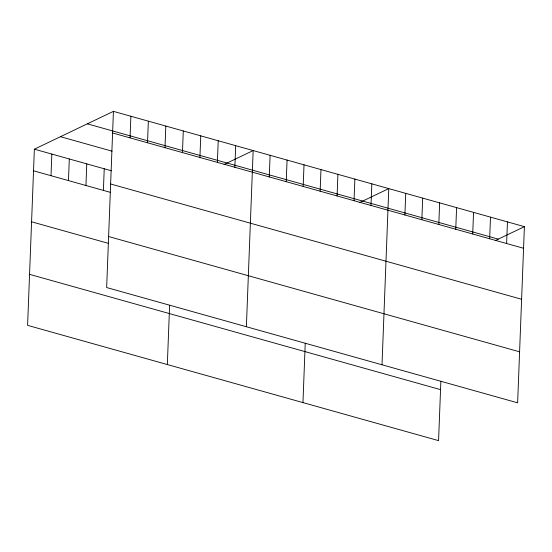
<?xml version="1.0" encoding="UTF-8"?>
<svg xmlns="http://www.w3.org/2000/svg" width="552" height="552" viewBox="0 0 552 552"><rect width="100%" height="100%" fill="white"/><g stroke="black" fill="none" stroke-linecap="round" stroke-linejoin="round"><path stroke-width="0.83" d="M113.422 111.359L106.653 287.537L517.631 402.822L524.4 226.651L113.422 111.359L34.369 149.178L27.6 325.349L438.578 440.641L440.862 381.294M51.005 175.695L51.833 154.077M68.469 180.594L69.304 158.976M85.939 185.493L86.767 163.875M103.403 190.392L104.231 168.774M130.058 137.876L130.886 116.258M147.522 142.775L148.35 121.164M164.986 147.674L165.821 126.063M167.332 364.548L169.616 305.201M182.457 152.58L183.285 130.962M199.921 157.479L200.755 135.861M217.391 162.378L218.219 140.76M234.855 167.277L235.683 145.659M246.385 326.729L253.154 150.558L224.077 164.468M269.272 176.93L270.107 155.312M286.226 181.684L287.061 160.073M303.179 186.445L304.014 164.827M302.958 402.594L305.235 343.247M320.132 191.199L320.967 169.581M337.086 195.953L337.921 174.335M354.039 200.707L354.874 179.096M370.992 205.468L371.82 183.85M382.012 364.775L388.774 188.605L359.704 202.515M404.899 214.976L405.727 193.359M421.852 219.73L422.68 198.113M438.805 224.485L439.633 202.874M455.759 229.246L456.587 207.628M472.712 234L473.54 212.382M489.665 238.754L490.493 217.136M506.619 243.508L507.447 221.897M495.323 240.555L524.4 226.651M87.333 123.841L498.311 239.126M112.587 132.977L523.572 248.269M60.458 136.696L112.063 151.172M34.369 149.178L111.38 170.782M110.628 183.982L521.612 299.267M33.534 170.796L110.552 192.4M108.613 236.532L519.591 351.817M31.581 221.8L108.592 243.404M29.56 274.344L440.537 389.636"/></g></svg>
